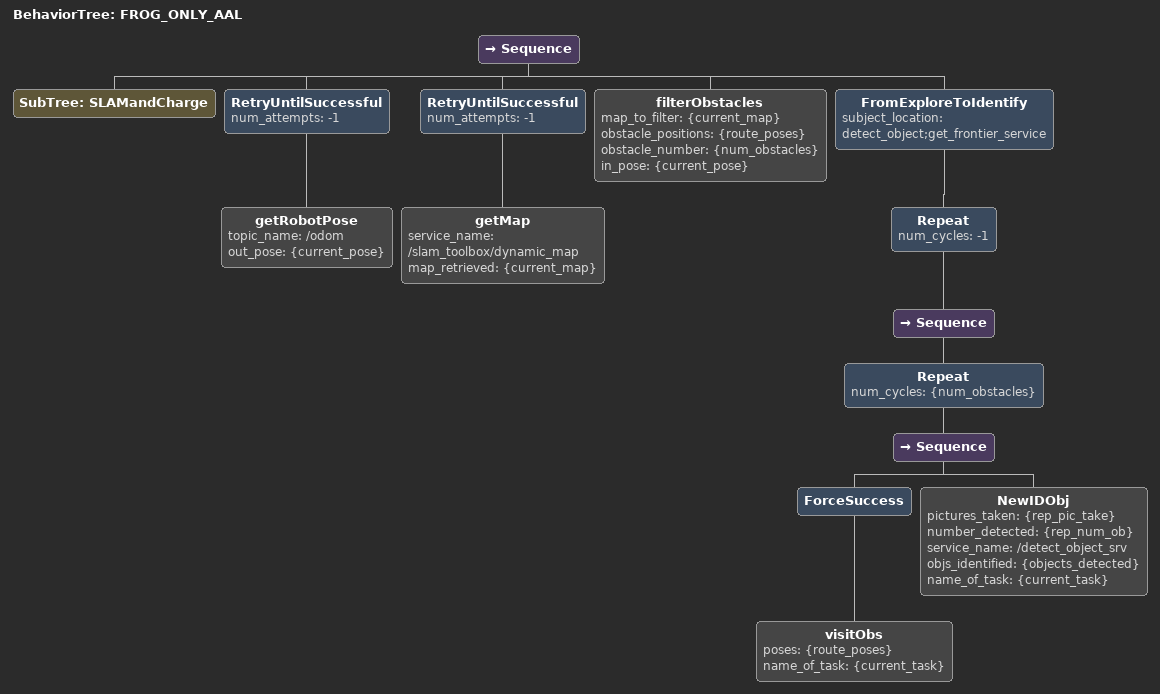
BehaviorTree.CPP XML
<root BTCPP_format="4" main_tree_to_execute="FROG_ONLY_AAL">
	<include ros_pkg="rebet_frog" path="trees/frog_task_based.xml"/>
  	<BehaviorTree ID="FROG_ONLY_AAL">

		<Sequence>
			<SubTree ID="SLAMandCharge"/>

			<RetryUntilSuccessful num_attempts="-1">
				<getRobotPose topic_name="/odom" out_pose="{current_pose}" />
			</RetryUntilSuccessful>

			<RetryUntilSuccessful num_attempts="-1">
				<getMap service_name="/slam_toolbox/dynamic_map" map_retrieved="{current_map}"/>
			</RetryUntilSuccessful>

			<filterObstacles map_to_filter="{current_map}" obstacle_positions="{route_poses}" obstacle_number="{num_obstacles}" in_pose="{current_pose}"/>
			<FromExploreToIdentify subject_location="detect_object;get_frontier_service">
			<Repeat num_cycles="-1">
				<Sequence>
							<Repeat num_cycles="{num_obstacles}">
								<Sequence>
									<ForceSuccess>
										<visitObs poses="{route_poses}" name_of_task="{current_task}"/>
									</ForceSuccess>

									<NewIDObj pictures_taken="{rep_pic_take}" number_detected="{rep_num_ob}" service_name="/detect_object_srv" objs_identified="{objects_detected}" name_of_task="{current_task}"/>
								</Sequence>
							</Repeat>
				</Sequence>
			</Repeat>
			</FromExploreToIdentify>
		</Sequence>
  </BehaviorTree>
</root>
